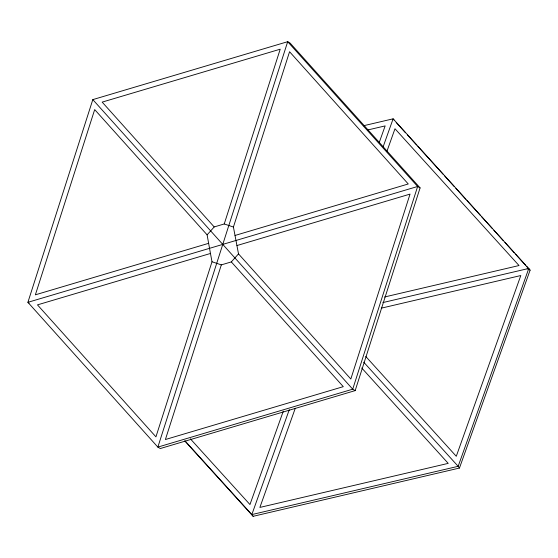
<?xml version="1.0" encoding="UTF-8"?>
<svg xmlns="http://www.w3.org/2000/svg" width="558" height="558" viewBox="0 0 558 558"><rect width="100%" height="100%" fill="white"/><g stroke="black" fill="none" stroke-linecap="round" stroke-linejoin="round"><path stroke-width="0.84" d="M92.816 99.61L27.9 302.317L157.851 447.104L160.299 448.534L355.167 390.614L420.09 187.906L290.139 43.126L287.691 41.69L92.816 99.61L352.719 389.184L355.167 390.614M210.457 253.465L212.012 261.758L155.933 436.858L37.477 304.877L210.457 253.465L207.109 234.848L94.686 109.598L35.37 294.826L208.692 243.309M224.246 223.953L280.214 49.195L102.17 102.114L214.202 226.939L224.246 223.953L233.418 227.036L238.51 253.897L350.822 379.022L410.046 194.1L236.948 245.548M233.418 227.036L289.567 51.727L408.261 183.973L235.002 235.469M221.331 264.883L165.398 439.53L343.289 386.659L231.319 261.911L221.331 264.883L212.012 261.758M283.283 411.197L249.956 504.544L190.334 438.79M379.3 142.304L385.16 125.899L367.408 130.049M289.267 409.712L251.832 514.574L253.137 516.31L459.457 468.05L530.1 270.17L393.118 118.819L363.523 125.745M383.179 146.677L393.118 118.819L393.99 119.977M386.792 151.692L394.98 128.752L519.024 265.538L384.504 297.002M295.287 408.247L259.882 507.424L448.22 463.37L361.717 367.973M382.872 302.569L528.796 268.44L458.153 466.314L459.457 468.05M207.109 234.848L214.202 226.939M231.319 261.911L238.51 253.897M527.143 268.928L528.796 268.44M381.309 308.162L520.809 275.533L456.277 456.291L365.783 356.499M420.09 187.906L417.642 186.477L287.691 41.69L157.851 447.104L352.719 389.184L417.642 186.477L27.9 302.317L29.121 303.036M396.18 122.495L405.533 132.811M407.291 134.743L416.645 145.066M417.816 146.349L442.961 174.082M444.719 176.014L454.072 186.337M455.83 188.269L465.77 199.234M466.941 200.524L480.389 215.353M481.561 216.644L492.086 228.257M493.844 230.189L503.197 240.505M504.955 242.444L514.309 252.76M515.48 254.05L525.42 265.015M526.592 266.305L530.1 270.17M363.704 362.163L458.153 466.314L251.832 514.574L185.165 441.057M184.719 440.855L253.137 516.31"/></g></svg>
